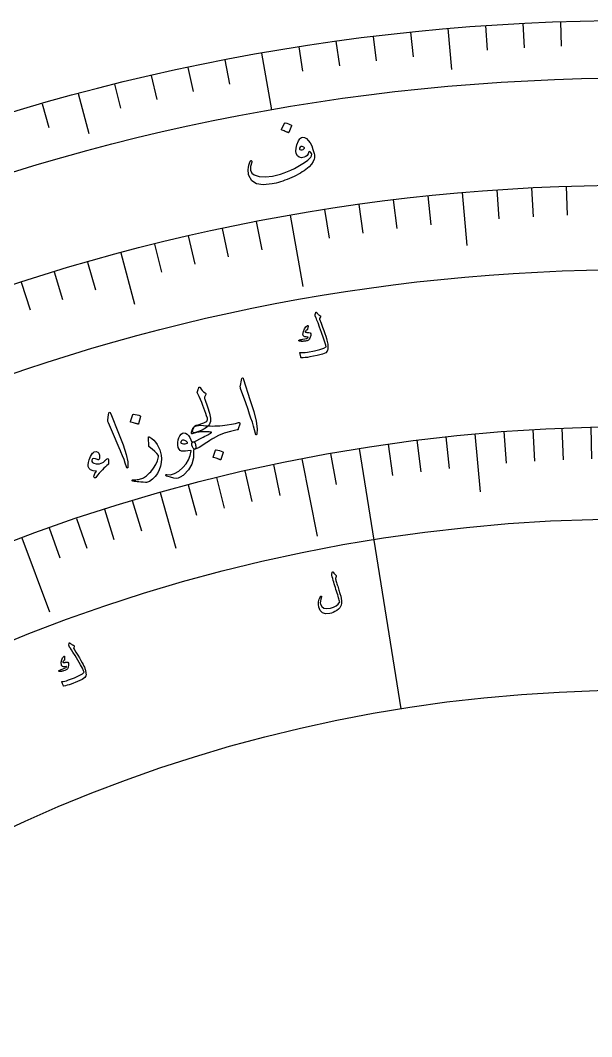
# Model space of a CAD drawing. Header units: millimetres. Extents: x -45 to 45, y -45 to 73.
# Drawn here: x -12.6 to -0.9, y 23.27 to 44.1 of the extents above; entities that cross this region are included whole.
import ezdxf

# ---------------------------------------------------------------- set-up
doc = ezdxf.new("R2010")
doc.units = ezdxf.units.MM
for name, color, linetype in [('ENGRAVE', 7, 'Continuous'), ('ENGRAVE_FINE', 8, 'Continuous'), ('TEXT', 5, 'Continuous')]:
    doc.layers.add(name, color=color, linetype=linetype)

msp = doc.modelspace()

# ---------------------------------------------------------------- linework, layer by layer
at = {"layer": 'ENGRAVE'}
for points in [[(-3.8436, 43.9322), (-3.77, 43.0916)], [(-7.6579, 43.43), (-7.4528, 42.2667)], [(-11.4139, 42.5973), (-11.1955, 41.7823)], [(-3.5494, 40.57), (-3.4545, 39.4852)], [(-7.0718, 40.1063), (-6.814, 38.6439)], [(-10.5404, 39.3373), (-10.2586, 38.2854)], [(-3.295, 35.6229), (-3.1856, 34.44)], [(-5.6597, 35.3245), (-4.8054, 29.9925)], [(-6.8339, 35.1162), (-6.5244, 33.526)], [(-9.7352, 34.425), (-9.4119, 33.2818)], [(-12.5719, 33.4932), (-12.0027, 31.9766)]]:
    msp.add_lwpolyline(points, dxfattribs=at)
for radius in [44.1, 44.1, 42.9188, 40.725, 40.725, 38.9925, 35.775, 35.775, 33.885, 30.375, 30.375]:
    msp.add_circle((0, 0), radius, dxfattribs=at)
at = {"layer": 'ENGRAVE_FINE'}
for points in [[(-3.0763, 43.9926), (-3.0409, 43.4876)], [(-2.308, 44.0396), (-2.2815, 43.534)], [(-1.5391, 44.0731), (-1.5214, 43.5672)], [(-5.3744, 43.7713), (-5.3127, 43.2688)], [(-4.6097, 43.8584), (-4.5568, 43.3549)], [(-6.8988, 43.5571), (-6.8196, 43.057)], [(-6.1375, 43.6708), (-6.0671, 43.1695)], [(-9.1689, 43.1363), (-9.0637, 42.6411)], [(-8.4147, 43.2898), (-8.3181, 42.7928)], [(-9.9203, 42.9697), (-9.8065, 42.4764)], [(-10.6688, 42.79), (-10.5463, 42.2988)], [(-12.1556, 42.3916), (-12.0161, 41.905)], [(-2.8408, 40.6258), (-2.7994, 40.0332)], [(-2.1314, 40.6692), (-2.1003, 40.076)], [(-1.4213, 40.7002), (-1.4006, 40.1066)], [(-4.9631, 40.4214), (-4.8907, 39.8319)], [(-4.2569, 40.5019), (-4.1948, 39.9112)], [(-6.3708, 40.2236), (-6.2779, 39.6369)], [(-5.6678, 40.3287), (-5.5852, 39.7404)], [(-8.4672, 39.8351), (-8.3437, 39.254)], [(-7.7707, 39.9768), (-7.6574, 39.3937)], [(-9.1611, 39.6812), (-9.0275, 39.1024)], [(-9.8523, 39.5153), (-9.7086, 38.9389)], [(-11.2253, 39.1474), (-11.0616, 38.5764)], [(-11.9068, 38.9455), (-11.7332, 38.3775)], [(-12.5847, 38.7318), (-12.4012, 38.1668)], [(-2.7013, 35.6729), (-2.6524, 35.0267)], [(-2.1069, 35.7129), (-2.0688, 35.066)], [(-1.5121, 35.743), (-1.4847, 35.0956)], [(-0.9168, 35.7633), (-0.9002, 35.1155)], [(-5.0703, 35.4139), (-4.9785, 34.7724)], [(-4.4797, 35.4934), (-4.3985, 34.8505)], [(-3.8878, 35.5631), (-3.8174, 34.919)], [(-6.2476, 35.2252), (-6.1345, 34.5872)], [(-7.4184, 34.9974), (-7.284, 34.3635)], [(-8.0009, 34.8688), (-7.856, 34.2373)], [(-9.1594, 34.5826), (-8.9935, 33.9562)], [(-8.5813, 34.7306), (-8.4259, 34.1015)], [(-10.3083, 34.2577), (-10.1216, 33.6372)], [(-10.8787, 34.0808), (-10.6817, 33.4635)], [(-11.4462, 33.8945), (-11.2389, 33.2805)], [(-12.0107, 33.6986), (-11.7931, 33.0882)]]:
    msp.add_lwpolyline(points, dxfattribs=at)
at = {"layer": 'TEXT'}
for points in [[(-7.1894, 41.9914), (-7.1877, 41.9938), (-7.185, 41.9955), (-7.1814, 41.9965), (-7.1768, 41.9969), (-7.1429, 41.9897), (-7.1103, 41.9793), (-7.0791, 41.9658), (-7.0493, 41.9492), (-7.0462, 41.9464), (-7.0446, 41.9434), (-7.0444, 41.9402), (-7.0456, 41.9367), (-7.1016, 41.8019), (-7.104, 41.7985), (-7.1075, 41.7972), (-7.1123, 41.7979), (-7.1182, 41.8007), (-7.1233, 41.8031), (-7.1313, 41.8067), (-7.1423, 41.8114), (-7.1562, 41.8173), (-7.1732, 41.8243), (-7.1936, 41.8323), (-7.2173, 41.8415), (-7.2443, 41.8516), (-7.248, 41.8535), (-7.2501, 41.8556), (-7.2505, 41.858), (-7.2493, 41.8607)], [(-6.8433, 41.6967), (-6.8113, 41.7043), (-6.7771, 41.6972), (-6.7408, 41.6754), (-6.7023, 41.6389), (-6.6654, 41.5892), (-6.6335, 41.5281), (-6.6067, 41.4554), (-6.5849, 41.3712), (-6.579, 41.3403), (-6.5766, 41.3112), (-6.5774, 41.2838), (-6.5817, 41.2581), (-6.6026, 41.2048), (-6.6379, 41.1515), (-6.6874, 41.0981), (-6.7511, 41.0445), (-6.7877, 41.0185), (-6.8257, 40.9933), (-6.8652, 40.9689), (-6.9061, 40.9454), (-6.9485, 40.9227), (-6.9926, 40.9008), (-7.0383, 40.8797), (-7.0857, 40.8594), (-7.1334, 40.8402), (-7.1803, 40.8225), (-7.2262, 40.8062), (-7.2713, 40.7913), (-7.3156, 40.7779), (-7.3592, 40.7662), (-7.4022, 40.7561), (-7.4446, 40.7476), (-7.6245, 40.7293), (-7.7635, 40.7514), (-7.8619, 40.8141), (-7.9196, 40.918), (-7.9257, 40.9435), (-7.9299, 40.9731), (-7.9322, 41.0068), (-7.9326, 41.0446), (-7.9294, 41.0868), (-7.9218, 41.1287), (-7.9097, 41.1701), (-7.8932, 41.2112), (-7.8904, 41.216), (-7.8869, 41.2198), (-7.8825, 41.2225), (-7.8773, 41.2241), (-7.8721, 41.2244), (-7.8676, 41.2231), (-7.8638, 41.2202), (-7.8607, 41.2157), (-7.8587, 41.2105), (-7.858, 41.2055), (-7.8585, 41.2006), (-7.8603, 41.1959), (-7.8873, 41.1028), (-7.8878, 41.0276), (-7.8619, 40.9703), (-7.8097, 40.9308), (-7.7054, 40.8991), (-7.5809, 40.892), (-7.4361, 40.9092), (-7.2709, 40.9507), (-7.1993, 40.9743), (-7.1282, 41.0014), (-7.0575, 41.0319), (-6.9873, 41.066), (-6.9176, 41.1036), (-6.8484, 41.1446), (-6.7799, 41.1891), (-6.7118, 41.2371), (-6.6761, 41.2661), (-6.6503, 41.2953), (-6.6344, 41.3247), (-6.6284, 41.3543), (-6.6372, 41.3727), (-6.6489, 41.3889), (-6.6635, 41.403), (-6.6812, 41.415), (-6.6831, 41.4154), (-6.6852, 41.414), (-6.6873, 41.4106), (-6.6896, 41.4054), (-6.7067, 41.3646), (-6.7282, 41.3325), (-6.7539, 41.3091), (-6.7839, 41.2945), (-6.8415, 41.2842), (-6.8887, 41.2937), (-6.9257, 41.3229), (-6.9523, 41.372), (-6.9598, 41.4181), (-6.9538, 41.4769), (-6.9343, 41.5484), (-6.9011, 41.6328), (-6.8898, 41.6541), (-6.8764, 41.6719), (-6.8609, 41.6861), (-6.8433, 41.6967)], [(-6.7884, 41.4734), (-6.7837, 41.4816), (-6.7831, 41.4891), (-6.7868, 41.4959), (-6.7948, 41.502), (-6.8251, 41.5149), (-6.8501, 41.5151), (-6.8696, 41.5026), (-6.8837, 41.4774), (-6.8849, 41.4702), (-6.8844, 41.4641), (-6.8822, 41.4591), (-6.8784, 41.4553), (-6.8534, 41.4448), (-6.8301, 41.4443), (-6.8085, 41.4538), (-6.7884, 41.4734)], [(-6.5315, 38.1131), (-6.5232, 38.1023), (-6.5147, 38.0923), (-6.506, 38.0829), (-6.4972, 38.0741), (-6.4881, 38.0661), (-6.4787, 38.0587), (-6.469, 38.052), (-6.459, 38.0461), (-6.455, 38.0424), (-6.453, 38.0377), (-6.4532, 38.032), (-6.4555, 38.0251), (-6.47, 37.9886), (-6.4713, 37.9847), (-6.4722, 37.9815), (-6.4726, 37.9788), (-6.4726, 37.9769), (-6.439, 37.8906), (-6.4094, 37.8126), (-6.3836, 37.7427), (-6.3617, 37.6811), (-6.3437, 37.6277), (-6.3297, 37.5826), (-6.3197, 37.5458), (-6.3137, 37.5174), (-6.3046, 37.4634), (-6.3027, 37.4461), (-6.3016, 37.4287), (-6.3013, 37.411), (-6.3018, 37.3931), (-6.3032, 37.3749), (-6.3055, 37.3566), (-6.3088, 37.338), (-6.313, 37.3192), (-6.3417, 37.2875), (-6.4114, 37.2573), (-6.5222, 37.2285), (-6.6741, 37.2007), (-6.7218, 37.1938), (-6.7662, 37.1886), (-6.8072, 37.185), (-6.8449, 37.1832), (-6.8485, 37.1841), (-6.8513, 37.1858), (-6.8533, 37.1883), (-6.8544, 37.1917), (-6.8585, 37.2084), (-6.8621, 37.2235), (-6.8652, 37.2372), (-6.8679, 37.2495), (-6.87, 37.2604), (-6.8718, 37.2701), (-6.8731, 37.2786), (-6.874, 37.2858), (-6.8743, 37.29), (-6.8732, 37.2925), (-6.8709, 37.2934), (-6.8673, 37.2928), (-6.8403, 37.2897), (-6.8062, 37.29), (-6.7651, 37.2938), (-6.7169, 37.3008), (-6.5739, 37.3264), (-6.4632, 37.3527), (-6.3847, 37.3802), (-6.3384, 37.409), (-6.3442, 37.4425), (-6.3613, 37.5023), (-6.3899, 37.5884), (-6.43, 37.7006), (-6.4713, 37.8129), (-6.5029, 37.8977), (-6.5249, 37.9551), (-6.5372, 37.9851), (-6.5408, 37.9932), (-6.5442, 38.0009), (-6.5474, 38.008), (-6.5503, 38.0146), (-6.553, 38.0206), (-6.5555, 38.0259), (-6.5576, 38.0305), (-6.5595, 38.0345), (-6.5631, 38.0433), (-6.5649, 38.052), (-6.5649, 38.0606), (-6.5632, 38.0691), (-6.5491, 38.1146), (-6.5478, 38.1177), (-6.5463, 38.1199), (-6.5444, 38.1211), (-6.5422, 38.1214), (-6.5393, 38.1204), (-6.5365, 38.1187), (-6.534, 38.1163), (-6.5315, 38.1131)], [(-6.7161, 37.8449), (-6.714, 37.845), (-6.712, 37.8445), (-6.7103, 37.8434), (-6.7087, 37.8416), (-6.7079, 37.84), (-6.7075, 37.8382), (-6.7073, 37.8362), (-6.7073, 37.8339), (-6.7203, 37.7715), (-6.7221, 37.765), (-6.7243, 37.76), (-6.7268, 37.7563), (-6.7298, 37.7539), (-6.743, 37.7475), (-6.7539, 37.7402), (-6.7626, 37.7321), (-6.7689, 37.723), (-6.7697, 37.7188), (-6.7669, 37.7149), (-6.7604, 37.7114), (-6.7502, 37.7082), (-6.7436, 37.7072), (-6.7369, 37.7064), (-6.7299, 37.7057), (-6.7228, 37.7052), (-6.7154, 37.7049), (-6.7077, 37.7047), (-6.6997, 37.7048), (-6.6913, 37.7051), (-6.6611, 37.6985), (-6.6479, 37.6762), (-6.6516, 37.6383), (-6.6722, 37.5847), (-6.6817, 37.5682), (-6.6914, 37.5549), (-6.7015, 37.5448), (-6.7118, 37.538), (-6.7236, 37.5332), (-6.7404, 37.5291), (-6.7621, 37.5257), (-6.7888, 37.523), (-6.8025, 37.5218), (-6.8156, 37.5212), (-6.8281, 37.5212), (-6.8399, 37.5216), (-6.8511, 37.5224), (-6.8616, 37.5234), (-6.8714, 37.5244), (-6.8805, 37.5256), (-6.8864, 37.5276), (-6.8908, 37.5302), (-6.8938, 37.5336), (-6.8953, 37.5376), (-6.8954, 37.5421), (-6.8939, 37.5456), (-6.8908, 37.5481), (-6.8861, 37.5496), (-6.8709, 37.5534), (-6.8536, 37.5575), (-6.8342, 37.5618), (-6.8127, 37.5664), (-6.7726, 37.5748), (-6.7415, 37.5829), (-6.7195, 37.5906), (-6.7065, 37.5979), (-6.705, 37.5996), (-6.7043, 37.6015), (-6.7045, 37.6036), (-6.7057, 37.606), (-6.7069, 37.6075), (-6.709, 37.6086), (-6.7119, 37.6094), (-6.7155, 37.61), (-6.749, 37.6119), (-6.7631, 37.6134), (-6.7755, 37.6162), (-6.7861, 37.6206), (-6.795, 37.6264), (-6.8029, 37.6336), (-6.8083, 37.6416), (-6.8111, 37.6503), (-6.8113, 37.6598), (-6.8023, 37.7256), (-6.7834, 37.7784), (-6.7547, 37.8181), (-6.7161, 37.8449)], [(-8.0722, 36.7244), (-8.0626, 36.7592), (-8.0517, 36.7731), (-8.0396, 36.766), (-8.0264, 36.738), (-7.8968, 36.3331), (-7.8184, 36.0843), (-7.7693, 35.8826), (-7.7491, 35.7281), (-7.7577, 35.6208), (-7.7615, 35.6114), (-7.7654, 35.6059), (-7.7696, 35.6043), (-7.7739, 35.6067), (-7.7779, 35.611), (-7.7814, 35.617), (-7.7844, 35.6246), (-7.7869, 35.6339), (-7.8029, 35.707), (-7.8232, 35.7838), (-7.8478, 35.8643), (-7.8769, 35.9484), (-7.884, 35.9705), (-7.9041, 36.03), (-7.937, 36.1269), (-7.9829, 36.2612), (-8.0879, 36.5582), (-8.0924, 36.5742), (-8.0948, 36.5894), (-8.0953, 36.6037), (-8.0937, 36.617)], [(-8.7696, 35.9456), (-8.7851, 35.993), (-8.802, 36.0426), (-8.8203, 36.0946), (-8.8399, 36.149), (-8.8611, 36.2058), (-8.8839, 36.2653), (-8.9085, 36.3276), (-8.9348, 36.3925), (-8.9722, 36.4562), (-8.9747, 36.4652), (-8.9757, 36.474), (-8.9754, 36.4828), (-8.9736, 36.4915), (-8.9724, 36.496), (-8.9705, 36.502), (-8.968, 36.5095), (-8.9648, 36.5185), (-8.9611, 36.5291), (-8.957, 36.5413), (-8.9525, 36.5552), (-8.9476, 36.5708), (-8.9458, 36.5759), (-8.943, 36.5799), (-8.9393, 36.5828), (-8.9346, 36.5846), (-8.9304, 36.5847), (-8.9265, 36.583), (-8.9227, 36.5795), (-8.9193, 36.5741), (-8.8994, 36.544), (-8.8751, 36.516), (-8.8464, 36.4902), (-8.8132, 36.4666), (-8.8046, 36.4597), (-8.8002, 36.4519), (-8.7997, 36.4432), (-8.8034, 36.4334), (-8.8275, 36.376), (-8.8289, 36.3693), (-8.8288, 36.361), (-8.8272, 36.3511), (-8.8241, 36.3395), (-8.7653, 36.1798), (-8.7259, 36.0496), (-8.7058, 35.9489), (-8.7048, 35.8778), (-8.7301, 35.8138), (-8.7866, 35.7561), (-8.8742, 35.7045), (-8.9931, 35.6588), (-9.0391, 35.6499), (-9.0652, 35.6584), (-9.0711, 35.6845), (-9.057, 35.7282), (-9.0541, 35.7342), (-9.0513, 35.7401), (-9.0486, 35.7459), (-9.0459, 35.7515), (-9.0434, 35.757), (-9.0409, 35.7623), (-9.0384, 35.7676), (-9.0361, 35.7727), (-9.0297, 35.7829), (-9.0211, 35.7912), (-9.0102, 35.7976), (-8.997, 35.8021), (-8.9371, 35.8191), (-8.8849, 35.8363), (-8.8403, 35.8538), (-8.8033, 35.8716), (-8.7833, 35.8853), (-8.771, 35.9022), (-8.7665, 35.9223), (-8.7696, 35.9456)], [(-10.7941, 36.0184), (-10.7871, 36.0539), (-10.7773, 36.0686), (-10.7647, 36.0624), (-10.7494, 36.0354), (-10.5899, 35.6413), (-10.4931, 35.3991), (-10.4291, 35.2016), (-10.3975, 35.0491), (-10.398, 34.9415), (-10.4011, 34.9318), (-10.4046, 34.926), (-10.4086, 34.9241), (-10.4131, 34.9262), (-10.4174, 34.9302), (-10.4214, 34.9359), (-10.4249, 34.9432), (-10.4281, 34.9523), (-10.4495, 35.024), (-10.4755, 35.0991), (-10.5061, 35.1775), (-10.5413, 35.2593), (-10.5501, 35.2807), (-10.5745, 35.3386), (-10.6146, 35.4327), (-10.6704, 35.5632), (-10.7973, 35.8515), (-10.803, 35.8672), (-10.8065, 35.8821), (-10.8081, 35.8963), (-10.8075, 35.9098)], [(-10.2949, 36.0206), (-10.2934, 36.0233), (-10.2908, 36.0253), (-10.2871, 36.0268), (-10.2823, 36.0278), (-10.2457, 36.0241), (-10.2102, 36.0169), (-10.1757, 36.0062), (-10.1424, 35.992), (-10.1388, 35.9895), (-10.1367, 35.9865), (-10.1361, 35.983), (-10.137, 35.9792), (-10.1805, 35.8304), (-10.1826, 35.8266), (-10.1862, 35.8248), (-10.1913, 35.825), (-10.1978, 35.8273), (-10.2035, 35.8293), (-10.2124, 35.8322), (-10.2245, 35.8359), (-10.2398, 35.8405), (-10.2586, 35.8459), (-10.2809, 35.8521), (-10.307, 35.859), (-10.3367, 35.8666), (-10.3407, 35.8681), (-10.3431, 35.8701), (-10.3439, 35.8726), (-10.3429, 35.8756)], [(-8.8495, 35.798), (-8.8053, 35.7926), (-8.7598, 35.7889), (-8.713, 35.7867), (-8.6648, 35.7862), (-8.6154, 35.7872), (-8.565, 35.7894), (-8.5137, 35.7929), (-8.4613, 35.7976), (-8.3607, 35.8089), (-8.2724, 35.8227), (-8.1965, 35.8389), (-8.1329, 35.8577), (-8.1259, 35.8593), (-8.1199, 35.8589), (-8.1147, 35.8565), (-8.1104, 35.8522), (-8.1072, 35.8466), (-8.1055, 35.8404), (-8.1052, 35.8338), (-8.1063, 35.8265), (-8.1365, 35.7258), (-8.1398, 35.7175), (-8.1451, 35.7114), (-8.1525, 35.7075), (-8.162, 35.7058), (-8.2963, 35.6773), (-8.4225, 35.6391), (-8.5403, 35.5912), (-8.6497, 35.5339), (-8.6557, 35.5306), (-8.6659, 35.5244), (-8.6803, 35.5153), (-8.6988, 35.5033), (-8.7214, 35.4883), (-8.7482, 35.4704), (-8.7791, 35.4496), (-8.814, 35.4259), (-8.882, 35.3808), (-8.9394, 35.3463), (-8.9865, 35.3224), (-9.0232, 35.309), (-9.0336, 35.3101), (-9.0451, 35.3186), (-9.0575, 35.3343), (-9.0709, 35.3574), (-9.0853, 35.3967), (-9.0883, 35.4269), (-9.0799, 35.4481), (-9.06, 35.4601), (-9.028, 35.4718), (-8.9834, 35.492), (-8.926, 35.5207), (-8.8558, 35.5579), (-8.8204, 35.5768), (-8.7893, 35.5933), (-8.7627, 35.6075), (-8.7405, 35.6193), (-8.7228, 35.6288), (-8.7098, 35.636), (-8.7013, 35.6407), (-8.6976, 35.6432), (-8.6962, 35.6443), (-8.695, 35.6453), (-8.694, 35.6462), (-8.6931, 35.6469), (-8.6924, 35.6475), (-8.6916, 35.6479), (-8.6908, 35.6483), (-8.69, 35.6486), (-8.6855, 35.6523), (-8.6841, 35.6553), (-8.6859, 35.6576), (-8.6908, 35.659), (-8.7119, 35.6633), (-8.7339, 35.6665), (-8.7568, 35.6687), (-8.7805, 35.67), (-8.8051, 35.6703), (-8.8307, 35.6698), (-8.8572, 35.6685), (-8.8846, 35.6664), (-8.9113, 35.6639), (-8.9377, 35.6607), (-8.9635, 35.657), (-8.9889, 35.6528), (-9.0135, 35.6479), (-9.0372, 35.6423), (-9.06, 35.6361), (-9.0818, 35.6292), (-9.0878, 35.6285), (-9.0922, 35.6297), (-9.0951, 35.6328), (-9.0965, 35.6379), (-9.096, 35.6478), (-9.0948, 35.6575), (-9.093, 35.6672), (-9.0904, 35.6769), (-9.0873, 35.6867), (-9.0839, 35.6969), (-9.0801, 35.7073), (-9.0759, 35.7181), (-9.066, 35.7389), (-9.0551, 35.7559), (-9.0431, 35.7688), (-9.0302, 35.7777), (-8.9953, 35.7917), (-8.9535, 35.7997), (-8.9049, 35.8018), (-8.8495, 35.798)], [(-9.0516, 35.2821), (-9.055, 35.1344), (-9.0899, 35.0024), (-9.1563, 34.8859), (-9.254, 34.7847), (-9.2683, 34.7732), (-9.2826, 34.7625), (-9.2969, 34.7526), (-9.3112, 34.7435), (-9.3254, 34.7352), (-9.3395, 34.728), (-9.3533, 34.7219), (-9.3671, 34.7168), (-9.4035, 34.7124), (-9.4551, 34.7185), (-9.5218, 34.7348), (-9.6037, 34.7614), (-9.613, 34.7659), (-9.6192, 34.771), (-9.6222, 34.7768), (-9.6221, 34.7832), (-9.6195, 34.7889), (-9.6149, 34.7924), (-9.6085, 34.7937), (-9.6001, 34.7929), (-9.5213, 34.7889), (-9.4403, 34.8111), (-9.3569, 34.8594), (-9.2708, 34.9339), (-9.2047, 35.0111), (-9.1548, 35.0944), (-9.1212, 35.1838), (-9.1039, 35.2793), (-9.105, 35.2823), (-9.1066, 35.2845), (-9.1086, 35.2858), (-9.1111, 35.2864), (-9.169, 35.275), (-9.2193, 35.269), (-9.262, 35.2685), (-9.2972, 35.2736), (-9.3271, 35.2878), (-9.35, 35.3123), (-9.3659, 35.3472), (-9.3747, 35.3924), (-9.3754, 35.3986), (-9.3758, 35.4049), (-9.3761, 35.4114), (-9.3762, 35.418), (-9.3761, 35.4249), (-9.3759, 35.4321), (-9.3756, 35.4397), (-9.3751, 35.4477), (-9.3681, 35.5006), (-9.3548, 35.5464), (-9.3351, 35.5852), (-9.309, 35.617), (-9.2793, 35.6383), (-9.249, 35.646), (-9.2181, 35.6399), (-9.1865, 35.6202), (-9.1555, 35.5894), (-9.1283, 35.5513), (-9.1048, 35.5061), (-9.085, 35.4537), (-9.0817, 35.4546), (-9.0786, 35.4555), (-9.0756, 35.4566), (-9.0727, 35.4577), (-9.0698, 35.4588), (-9.0668, 35.4599), (-9.0637, 35.4608), (-9.0604, 35.4617), (-9.0486, 35.4622), (-9.038, 35.4572), (-9.0287, 35.4468), (-9.0206, 35.4309), (-9.0143, 35.4128), (-9.0099, 35.3939), (-9.0073, 35.3745), (-9.0064, 35.3543), (-9.0074, 35.3361), (-9.0103, 35.3225), (-9.015, 35.3137), (-9.0215, 35.3094), (-9.053, 35.3014), (-9.0525, 35.2983), (-9.052, 35.294), (-9.0518, 35.2886), (-9.0516, 35.2821)], [(-9.977, 35.5523), (-9.9769, 35.5555), (-9.9765, 35.5582), (-9.9756, 35.5604), (-9.9743, 35.562), (-9.9698, 35.5637), (-9.9634, 35.5632), (-9.9554, 35.5606), (-9.9456, 35.5557), (-9.905, 35.5281), (-9.8671, 35.4937), (-9.8319, 35.4525), (-9.7993, 35.4045), (-9.7696, 35.3513), (-9.7456, 35.2975), (-9.7272, 35.243), (-9.7144, 35.1878), (-9.7092, 35.112), (-9.7143, 35.0364), (-9.7295, 34.9612), (-9.7548, 34.8862), (-9.7899, 34.8148), (-9.8352, 34.7518), (-9.8907, 34.6974), (-9.9564, 34.6513), (-9.9747, 34.6414), (-9.9939, 34.6346), (-10.014, 34.631), (-10.035, 34.6304), (-10.0847, 34.6333), (-10.1297, 34.6363), (-10.1699, 34.6394), (-10.2055, 34.6427), (-10.2363, 34.646), (-10.2622, 34.6495), (-10.2832, 34.6533), (-10.2993, 34.6573), (-10.3029, 34.6589), (-10.3056, 34.6608), (-10.3076, 34.6629), (-10.3087, 34.6653), (-10.3094, 34.6685), (-10.3094, 34.6718), (-10.3087, 34.6751), (-10.3073, 34.6783), (-10.3051, 34.6811), (-10.302, 34.683), (-10.298, 34.6841), (-10.2931, 34.6843), (-10.263, 34.685), (-10.2344, 34.6866), (-10.2075, 34.6892), (-10.1822, 34.6927), (-10.1583, 34.6973), (-10.1356, 34.703), (-10.1142, 34.7098), (-10.0939, 34.7176), (-10.0741, 34.727), (-10.0542, 34.7384), (-10.034, 34.7517), (-10.0135, 34.767), (-9.9929, 34.7843), (-9.9721, 34.8038), (-9.9512, 34.8254), (-9.9301, 34.8493), (-9.8725, 34.9229), (-9.8264, 34.998), (-9.7918, 35.0747), (-9.7688, 35.153), (-9.7677, 35.1592), (-9.768, 35.1658), (-9.7697, 35.173), (-9.7729, 35.1806), (-9.8033, 35.2225), (-9.8451, 35.2667), (-9.8984, 35.3134), (-9.9632, 35.3623), (-9.9664, 35.3657), (-9.9686, 35.3689), (-9.9699, 35.3719), (-9.9702, 35.3747)], [(-9.1797, 35.4489), (-9.2051, 35.475), (-9.2299, 35.4916), (-9.254, 35.4988), (-9.2775, 35.4966), (-9.29, 35.4896), (-9.3005, 35.4808), (-9.309, 35.4703), (-9.3155, 35.4581), (-9.317, 35.4521), (-9.316, 35.4464), (-9.3123, 35.4408), (-9.306, 35.4356), (-9.2849, 35.4249), (-9.2573, 35.4211), (-9.2233, 35.4241), (-9.1829, 35.4338), (-9.1789, 35.4357), (-9.1771, 35.4389), (-9.1773, 35.4433), (-9.1797, 35.4489)], [(-10.7908, 35.0355), (-10.7917, 35.0228), (-10.7939, 35.012), (-10.7973, 35.003), (-10.802, 34.9959), (-10.8297, 34.9742), (-10.8586, 34.9495), (-10.8885, 34.9216), (-10.9196, 34.8906), (-10.9518, 34.8564), (-10.985, 34.8189), (-11.0193, 34.7781), (-11.0545, 34.7339), (-11.0611, 34.7277), (-11.0677, 34.7243), (-11.0742, 34.7236), (-11.0806, 34.7256), (-11.0826, 34.7267), (-11.084, 34.7277), (-11.085, 34.7286), (-11.0855, 34.7295), (-11.0919, 34.7471), (-11.087, 34.7752), (-11.0708, 34.8137), (-11.0432, 34.8626), (-11.1097, 34.8708), (-11.1593, 34.8886), (-11.192, 34.9161), (-11.2076, 34.9534), (-11.2102, 34.9919), (-11.2035, 35.0395), (-11.1873, 35.0962), (-11.1617, 35.1621), (-11.1428, 35.199), (-11.1236, 35.2271), (-11.1041, 35.2465), (-11.0844, 35.2571), (-11.0461, 35.2628), (-11.0159, 35.2533), (-10.9936, 35.2285), (-10.9793, 35.1887), (-10.9766, 35.173), (-10.976, 35.1562), (-10.9776, 35.1383), (-10.9812, 35.1193), (-10.9868, 35.1041), (-10.9951, 35.0955), (-11.0061, 35.0935), (-11.0199, 35.0981), (-11.0633, 35.1154), (-11.0969, 35.1196), (-11.1208, 35.1108), (-11.1349, 35.089), (-11.1362, 35.061), (-11.1217, 35.0388), (-11.0914, 35.0226), (-11.0454, 35.0122), (-11.012, 35.0103), (-10.9782, 35.0143), (-10.9441, 35.0243), (-10.9096, 35.0403), (-10.8987, 35.0472), (-10.8877, 35.0557), (-10.8765, 35.0658), (-10.8652, 35.0776), (-10.8591, 35.0839), (-10.8531, 35.0897), (-10.8472, 35.0952), (-10.8415, 35.1003), (-10.8359, 35.1049), (-10.8306, 35.1089), (-10.8255, 35.1122), (-10.8207, 35.1149), (-10.8076, 35.1183), (-10.7983, 35.1141), (-10.7927, 35.1021), (-10.7909, 35.0825)], [(-8.6, 35.2936), (-8.5984, 35.2962), (-8.5958, 35.2981), (-8.5922, 35.2995), (-8.5875, 35.3002), (-8.5521, 35.2948), (-8.5178, 35.2859), (-8.4847, 35.2737), (-8.4528, 35.2581), (-8.4494, 35.2553), (-8.4474, 35.2522), (-8.447, 35.2488), (-8.4479, 35.245), (-8.4948, 35.0987), (-8.497, 35.0949), (-8.5005, 35.0933), (-8.5054, 35.0938), (-8.5117, 35.0964), (-8.5172, 35.0986), (-8.5257, 35.1018), (-8.5374, 35.1061), (-8.5521, 35.1114), (-8.5701, 35.1177), (-8.5916, 35.1249), (-8.6167, 35.133), (-8.6453, 35.142), (-8.6492, 35.1437), (-8.6515, 35.1458), (-8.6521, 35.1483), (-8.6511, 35.1512)], [(-6.2109, 32.7889), (-6.2097, 32.7923), (-6.2078, 32.795), (-6.2053, 32.7968), (-6.2021, 32.7979), (-6.1987, 32.7979), (-6.1956, 32.7968), (-6.1927, 32.7944), (-6.1902, 32.7908), (-6.1764, 32.7697), (-6.1626, 32.7518), (-6.1488, 32.7371), (-6.1349, 32.7257), (-6.1306, 32.7215), (-6.1286, 32.716), (-6.1289, 32.7094), (-6.1314, 32.7016), (-6.1332, 32.6977), (-6.135, 32.6939), (-6.1366, 32.6903), (-6.1381, 32.6869), (-6.1395, 32.6836), (-6.1409, 32.6807), (-6.1421, 32.678), (-6.1433, 32.6755), (-6.1452, 32.6712), (-6.1463, 32.6662), (-6.1464, 32.6606), (-6.1456, 32.6544), (-6.1412, 32.6374), (-6.1361, 32.6189), (-6.1303, 32.5989), (-6.1238, 32.5774), (-6.1167, 32.5544), (-6.1091, 32.5299), (-6.101, 32.5038), (-6.0923, 32.4763), (-6.0832, 32.4489), (-6.0749, 32.4231), (-6.0674, 32.3989), (-6.0606, 32.3763), (-6.0545, 32.3552), (-6.0489, 32.3357), (-6.0441, 32.3176), (-6.0398, 32.3011), (-6.0292, 32.2517), (-6.0244, 32.2039), (-6.0255, 32.1578), (-6.0324, 32.1133), (-6.0422, 32.086), (-6.0601, 32.0592), (-6.0861, 32.0327), (-6.1202, 32.0066), (-6.1581, 31.9831), (-6.1944, 31.9647), (-6.229, 31.9513), (-6.2621, 31.943), (-6.3479, 31.938), (-6.4142, 31.9578), (-6.4608, 32.0025), (-6.4877, 32.0721), (-6.4942, 32.1267), (-6.4908, 32.1821), (-6.4773, 32.2384), (-6.4538, 32.2955), (-6.4519, 32.2989), (-6.4495, 32.3013), (-6.4468, 32.3025), (-6.4438, 32.3027), (-6.4405, 32.3021), (-6.4378, 32.301), (-6.4358, 32.2994), (-6.4344, 32.2973), (-6.4331, 32.294), (-6.4326, 32.2907), (-6.4328, 32.2873), (-6.4338, 32.284), (-6.4479, 32.2348), (-6.4561, 32.1938), (-6.4584, 32.1607), (-6.455, 32.1357), (-6.4277, 32.0858), (-6.3845, 32.0557), (-6.3253, 32.0455), (-6.25, 32.0551), (-6.1844, 32.0753), (-6.1307, 32.1032), (-6.0888, 32.1386), (-6.0587, 32.1817), (-6.0628, 32.199), (-6.068, 32.2191), (-6.0743, 32.2421), (-6.0817, 32.2679), (-6.0903, 32.2965), (-6.1001, 32.3281), (-6.1113, 32.3626), (-6.1237, 32.4001), (-6.1361, 32.4388), (-6.1481, 32.4769), (-6.1598, 32.5144), (-6.1711, 32.5514), (-6.182, 32.5878), (-6.1924, 32.6236), (-6.2023, 32.6589), (-6.2117, 32.6936), (-6.2222, 32.7268), (-6.2228, 32.7307), (-6.2229, 32.7344), (-6.2226, 32.738), (-6.2219, 32.7414)], [(-11.5825, 31.3387), (-11.5733, 31.3305), (-11.564, 31.3229), (-11.5547, 31.316), (-11.5453, 31.3097), (-11.5359, 31.304), (-11.5262, 31.299), (-11.5164, 31.2946), (-11.5065, 31.2909), (-11.5022, 31.2884), (-11.4997, 31.2845), (-11.4989, 31.2793), (-11.4998, 31.2728), (-11.5067, 31.2378), (-11.5073, 31.2341), (-11.5075, 31.231), (-11.5075, 31.2286), (-11.5071, 31.2268), (-11.4627, 31.1553), (-11.4232, 31.0905), (-11.3886, 31.0324), (-11.3587, 30.9809), (-11.3338, 30.9362), (-11.3138, 30.8982), (-11.2987, 30.8671), (-11.2885, 30.8427), (-11.2714, 30.7959), (-11.2668, 30.7808), (-11.2629, 30.7654), (-11.2597, 30.7496), (-11.2572, 30.7335), (-11.2555, 30.7171), (-11.2545, 30.7003), (-11.2543, 30.6831), (-11.255, 30.6656), (-11.2753, 30.6325), (-11.3326, 30.5939), (-11.4268, 30.5497), (-11.5578, 30.4995), (-11.5993, 30.4854), (-11.6381, 30.4733), (-11.6741, 30.4633), (-11.7075, 30.4554), (-11.7109, 30.4556), (-11.7136, 30.4566), (-11.7158, 30.4586), (-11.7174, 30.4614), (-11.7238, 30.4756), (-11.7296, 30.4886), (-11.7347, 30.5003), (-11.7391, 30.5108), (-11.7429, 30.5202), (-11.746, 30.5285), (-11.7486, 30.5359), (-11.7506, 30.5423), (-11.7516, 30.5459), (-11.7511, 30.5484), (-11.7492, 30.5496), (-11.7458, 30.5496), (-11.7212, 30.5514), (-11.6908, 30.5574), (-11.6546, 30.5675), (-11.6128, 30.5819), (-11.4893, 30.6286), (-11.3947, 30.6706), (-11.3291, 30.7082), (-11.2926, 30.7416), (-11.3033, 30.7706), (-11.3286, 30.8212), (-11.3685, 30.8934), (-11.4231, 30.987), (-11.4786, 31.0805), (-11.5211, 31.151), (-11.5503, 31.1986), (-11.5663, 31.2234), (-11.5709, 31.2301), (-11.5752, 31.2363), (-11.5792, 31.2421), (-11.5829, 31.2475), (-11.5863, 31.2524), (-11.5894, 31.2568), (-11.5921, 31.2606), (-11.5945, 31.2638), (-11.5991, 31.2711), (-11.6021, 31.2786), (-11.6036, 31.2863), (-11.6035, 31.2941), (-11.5985, 31.3371), (-11.5979, 31.3401), (-11.5968, 31.3424), (-11.5953, 31.3438), (-11.5934, 31.3444), (-11.5907, 31.344), (-11.5879, 31.3429), (-11.5852, 31.3412), (-11.5825, 31.3387)], [(-11.7029, 31.0682), (-11.701, 31.0686), (-11.6992, 31.0685), (-11.6974, 31.0678), (-11.6957, 31.0666), (-11.6948, 31.0652), (-11.694, 31.0637), (-11.6935, 31.0619), (-11.6932, 31.0599), (-11.6944, 31.0019), (-11.6949, 30.9959), (-11.696, 30.991), (-11.6977, 30.9872), (-11.6999, 30.9846), (-11.7107, 30.9767), (-11.7192, 30.9683), (-11.7256, 30.9596), (-11.7298, 30.9505), (-11.7298, 30.9466), (-11.7266, 30.9436), (-11.7202, 30.9415), (-11.7106, 30.9404), (-11.7045, 30.9406), (-11.6983, 30.9409), (-11.692, 30.9415), (-11.6855, 30.9423), (-11.6789, 30.9432), (-11.672, 30.9444), (-11.6648, 30.9458), (-11.6574, 30.9474), (-11.6293, 30.9465), (-11.6138, 30.9288), (-11.6108, 30.8943), (-11.6203, 30.8431), (-11.626, 30.8267), (-11.6325, 30.8132), (-11.6397, 30.8025), (-11.6478, 30.7947), (-11.6576, 30.7884), (-11.6719, 30.782), (-11.6908, 30.7753), (-11.7142, 30.7684), (-11.7262, 30.7651), (-11.7378, 30.7624), (-11.7489, 30.7602), (-11.7596, 30.7587), (-11.7697, 30.7575), (-11.7793, 30.7566), (-11.7882, 30.7559), (-11.7966, 30.7554), (-11.8021, 30.7562), (-11.8065, 30.7578), (-11.8097, 30.7603), (-11.8118, 30.7637), (-11.8126, 30.7677), (-11.8119, 30.771), (-11.8095, 30.7738), (-11.8055, 30.7759), (-11.7926, 30.7819), (-11.7778, 30.7884), (-11.7612, 30.7955), (-11.7427, 30.8032), (-11.7083, 30.8174), (-11.6818, 30.8298), (-11.6635, 30.8404), (-11.6531, 30.8491), (-11.652, 30.8509), (-11.6517, 30.8527), (-11.6523, 30.8545), (-11.6537, 30.8565), (-11.6551, 30.8576), (-11.6571, 30.8582), (-11.6598, 30.8585), (-11.6632, 30.8584), (-11.6934, 30.8545), (-11.7062, 30.8535), (-11.7178, 30.854), (-11.728, 30.8561), (-11.7369, 30.8598), (-11.7452, 30.8649), (-11.7514, 30.8711), (-11.7553, 30.8784), (-11.7571, 30.8869), (-11.76, 30.9472), (-11.752, 30.9975), (-11.7329, 31.0379), (-11.7029, 31.0682)]]:
    msp.add_lwpolyline(points, close=True, dxfattribs=at)

doc.saveas('drawing.dxf')
